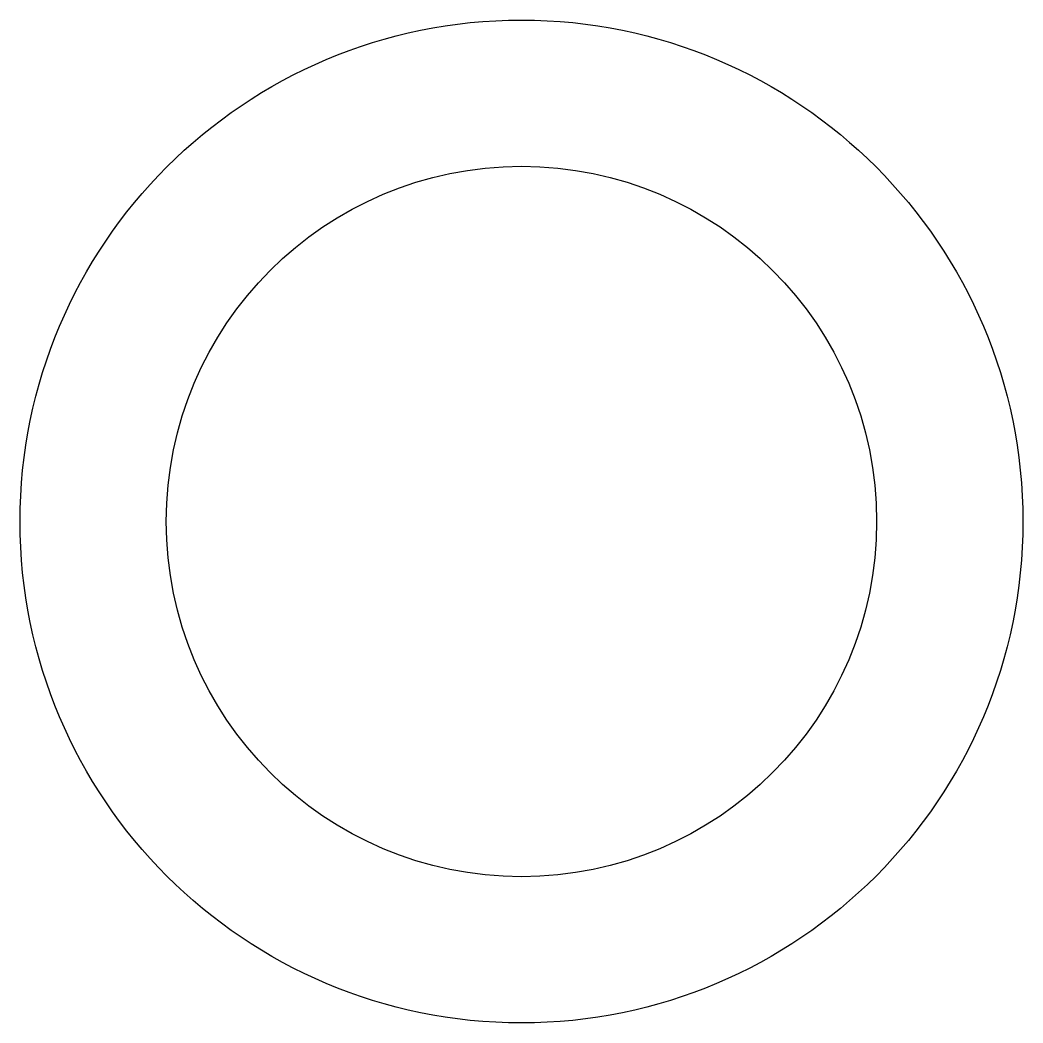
# Model space of a CAD drawing. Header units: inches. Extents: x 6.7 to 20, y 0.9 to 14.1.
import ezdxf

# ---------------------------------------------------------------- set-up
doc = ezdxf.new("R2010")
doc.units = ezdxf.units.IN
doc.header["$MEASUREMENT"] = 0
doc.layers.get('0').update_dxf_attribs({"lineweight": 0})

msp = doc.modelspace()

# ---------------------------------------------------------------- linework, layer by layer
at = {"color": 18, "lineweight": 25, "true_color": 0x000000}
for radius in [6.614, 4.685]:
    msp.add_circle((13.34, 7.507), radius, dxfattribs=at)

doc.saveas('drawing.dxf')
